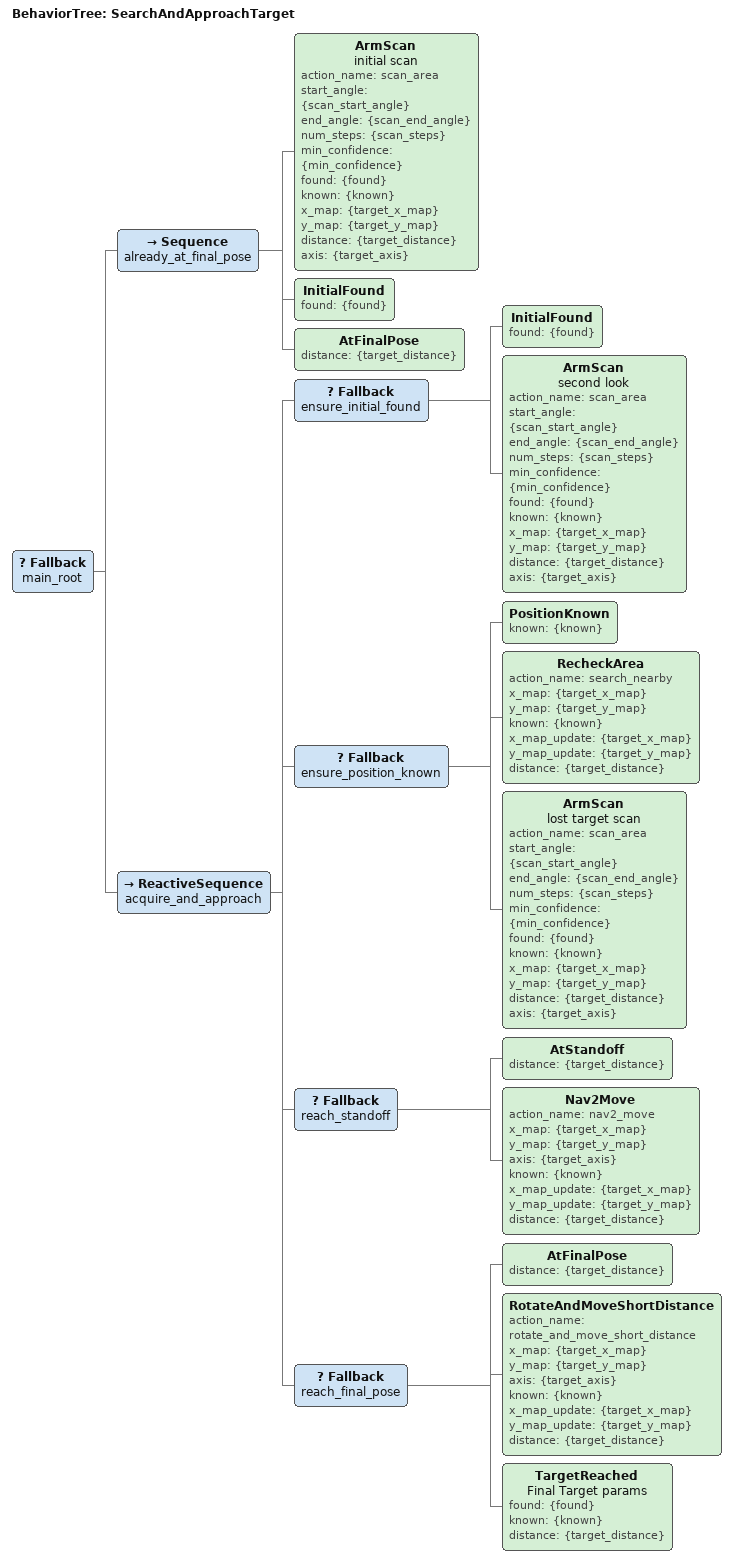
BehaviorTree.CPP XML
<root BTCPP_format="4">
  <BehaviorTree ID="SearchAndApproachTarget">

    <Fallback name="main_root">

      <Sequence name="already_at_final_pose">
        <ArmScan name="initial scan"
          action_name="scan_area"
          start_angle="{scan_start_angle}"
          end_angle="{scan_end_angle}"
          num_steps="{scan_steps}"
          min_confidence="{min_confidence}"
          found="{found}"
          known="{known}"
          x_map="{target_x_map}"
          y_map="{target_y_map}"
          distance="{target_distance}"
          axis="{target_axis}" />
        <InitialFound found="{found}" />
        <AtFinalPose distance="{target_distance}" />
      </Sequence>

      <ReactiveSequence name="acquire_and_approach">

        <Fallback name="ensure_initial_found">
          <InitialFound found="{found}" />
          <ArmScan name="second look"
            action_name="scan_area"
            start_angle="{scan_start_angle}"
            end_angle="{scan_end_angle}"
            num_steps="{scan_steps}"
            min_confidence="{min_confidence}"
            found="{found}"
            known="{known}"
            x_map="{target_x_map}"
            y_map="{target_y_map}"
            distance="{target_distance}"
            axis="{target_axis}" />
        </Fallback>

        <Fallback name="ensure_position_known">
          <PositionKnown known="{known}" />
          <RecheckArea
            action_name="search_nearby"
            x_map="{target_x_map}"
            y_map="{target_y_map}"
            known="{known}"
            x_map_update="{target_x_map}"
            y_map_update="{target_y_map}"
            distance="{target_distance}" />
          <ArmScan name="lost target scan"
            action_name="scan_area"
            start_angle="{scan_start_angle}"
            end_angle="{scan_end_angle}"
            num_steps="{scan_steps}"
            min_confidence="{min_confidence}"
            found="{found}"
            known="{known}"
            x_map="{target_x_map}"
            y_map="{target_y_map}"
            distance="{target_distance}"
            axis="{target_axis}" />
        </Fallback>

        <Fallback name="reach_standoff">
          <AtStandoff distance="{target_distance}" />
          <Nav2Move
            action_name="nav2_move"
            x_map="{target_x_map}"
            y_map="{target_y_map}"
            axis="{target_axis}"
            known="{known}"
            x_map_update="{target_x_map}"
            y_map_update="{target_y_map}"
            distance="{target_distance}" />
        </Fallback>

        <Fallback name="reach_final_pose">
          <AtFinalPose distance="{target_distance}" />
          <RotateAndMoveShortDistance
            action_name="rotate_and_move_short_distance"
            x_map="{target_x_map}"
            y_map="{target_y_map}"
            axis="{target_axis}"
            known="{known}"
            x_map_update="{target_x_map}"
            y_map_update="{target_y_map}"
            distance="{target_distance}"/>
          <TargetReached name="Final Target params"
            found="{found}"
            known="{known}"
            distance="{target_distance}" />
        </Fallback>

      </ReactiveSequence>

    </Fallback>
  </BehaviorTree>
</root>
